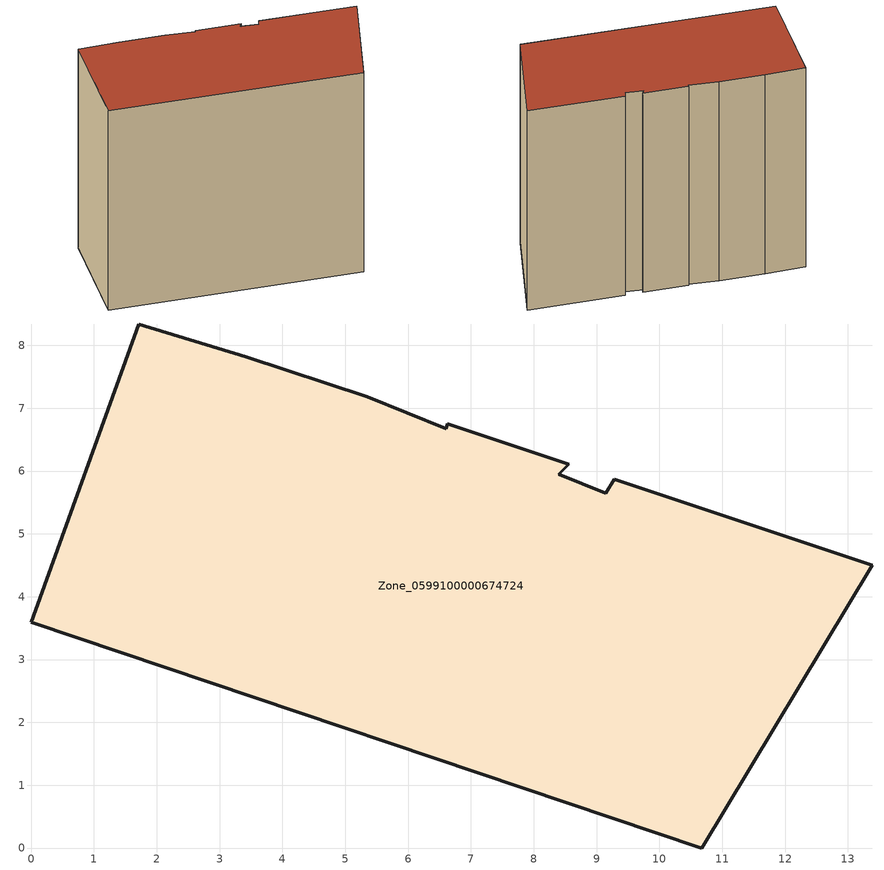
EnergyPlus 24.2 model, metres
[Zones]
Zone_0599100000674724
 floor ground (C_G): 9.15,5.65 9.28,5.87 13.39,4.5 10.68,0 0,3.59 1.71,8.34 3.42,7.82 5.35,7.18 6.61,6.67 6.62,6.76 8.56,6.11 8.39,5.95 z0
 wall outside (C_F): 3.42,7.82 1.71,8.34 0,3.59 10.68,0 13.39,4.5 9.28,5.87 9.15,5.65 8.39,5.95 8.56,6.11 6.62,6.76 6.61,6.67 5.35,7.18 3.42,7.82 z0:10.03
 roof outside (C_R): 9.28,5.87 9.15,5.65 8.39,5.95 8.56,6.11 6.62,6.76 6.61,6.67 5.35,7.18 3.42,7.82 1.71,8.34 0,3.59 10.68,0 13.39,4.5 z10.03
[BUILDING]
Pand.0599100000674724: North Axis=0; Terrain=City; Loads Convergence Tolerance Value=0.04; Temperature Convergence Tolerance Value=0.4; Solar Distribution=FullExterior; Maximum Number of Warmup Days=25; Minimum Number of Warmup Days=1
[Site:Location]
Rotterdam.The.Hague.AP_ZH_NLD Design_Conditions: Latitude=51.96; Longitude=4.45; Time Zone=1; Elevation=-4.5
[SITE:GROUNDTEMPERATURE:BUILDINGSURFACE]
18, 18, 18, 18, 18, 18, 18, 18, 18, 18, 18, 18
[MATERIAL] Thermal Absorptance=0.9; Solar Absorptance=0.7; Visible Absorptance=0.7
Name | Roughness | Thickness | Conductivity | Density | Specific Heat
G.TI.1946 | MediumSmooth | 0.15 | 1 | 540 | 1210
F.TI.1946 | Rough | 0.3 | 0.857143 | 1920 | 840
R.TI.1946 | MediumRough | 0.2 | 0.1 | 1500 | 1000
[CONSTRUCTION]
C_G: G.TI.1946
C_F: F.TI.1946
C_R: R.TI.1946
[ZONE]
Zone_0599100000674724: Type=1; Multiplier=1; Ceiling Height=Autocalculate; Volume=Autocalculate; Floor Area=autocalculate; Part of Total Floor Area=Yes
[ZONEINFILTRATION:DESIGNFLOWRATE]
Infil_Zone_0599100000674724: Zone or ZoneList or Space or SpaceList=Zone_0599100000674724; Schedule=AlwaysOn; Design Flow Rate Calculation Method=Flow/Area; Flow Rate per Floor Area=0.003; Constant Term Coefficient=1; Temperature Term Coefficient=0; Velocity Term Coefficient=0; Velocity Squared Term Coefficient=0
[HVACTEMPLATE:ZONE:IDEALLOADSAIRSYSTEM]
Zone_0599100000674724: Maximum Heating Supply Air Temperature=50; Minimum Cooling Supply Air Temperature=13; Maximum Heating Supply Air Humidity Ratio=0.0156; Minimum Cooling Supply Air Humidity Ratio=0.0077; Heating Limit=NoLimit; Cooling Limit=NoLimit; Dehumidification Control Type=ConstantSensibleHeatRatio; Cooling Sensible Heat Ratio=0.7; Dehumidification Setpoint=60; Humidification Control Type=None; Humidification Setpoint=30; Outdoor Air Method=None; Outdoor Air Flow Rate per Person=0.00944; Outdoor Air Flow Rate per Zone Floor Area=0; Outdoor Air Flow Rate per Zone=0; Demand Controlled Ventilation Type=None; Outdoor Air Economizer Type=NoEconomizer; Heat Recovery Type=None; Sensible Heat Recovery Effectiveness=0.7; Latent Heat Recovery Effectiveness=0.65
[ZONECONTROL:THERMOSTAT]
ThermostatControl_Zone_0599100000674724: Zone or ZoneList=Zone_0599100000674724; Control Type Schedule=DualSetpointControlType; Control 1=Thermostat_Zone_0599100000674724; Temperature Difference Between Cutout And Setpoint=0
[THERMOSTATSETPOINT:DUALSETPOINT]
Thermostat_Zone_0599100000674724: Heating Setpoint Temperature Schedule=HeatingSetpoint_Zone_0599100000674724; Cooling Setpoint Temperature Schedule=CoolingSetpoint_Zone_0599100000674724
[SCHEDULE:COMPACT]
HeatingSetpoint_Zone_0599100000674724: Through: 12/31, For: AllDays, Until: 24:00, 21
CoolingSetpoint_Zone_0599100000674724: Through: 12/31, For: AllDays, Until: 24:00, 24
DualSetpointControlType: Through: 12/31, For: AllDays, Until: 24:00, 4
AlwaysOn: Through: 12/31, For: AllDays, Until: 24:00, 1
